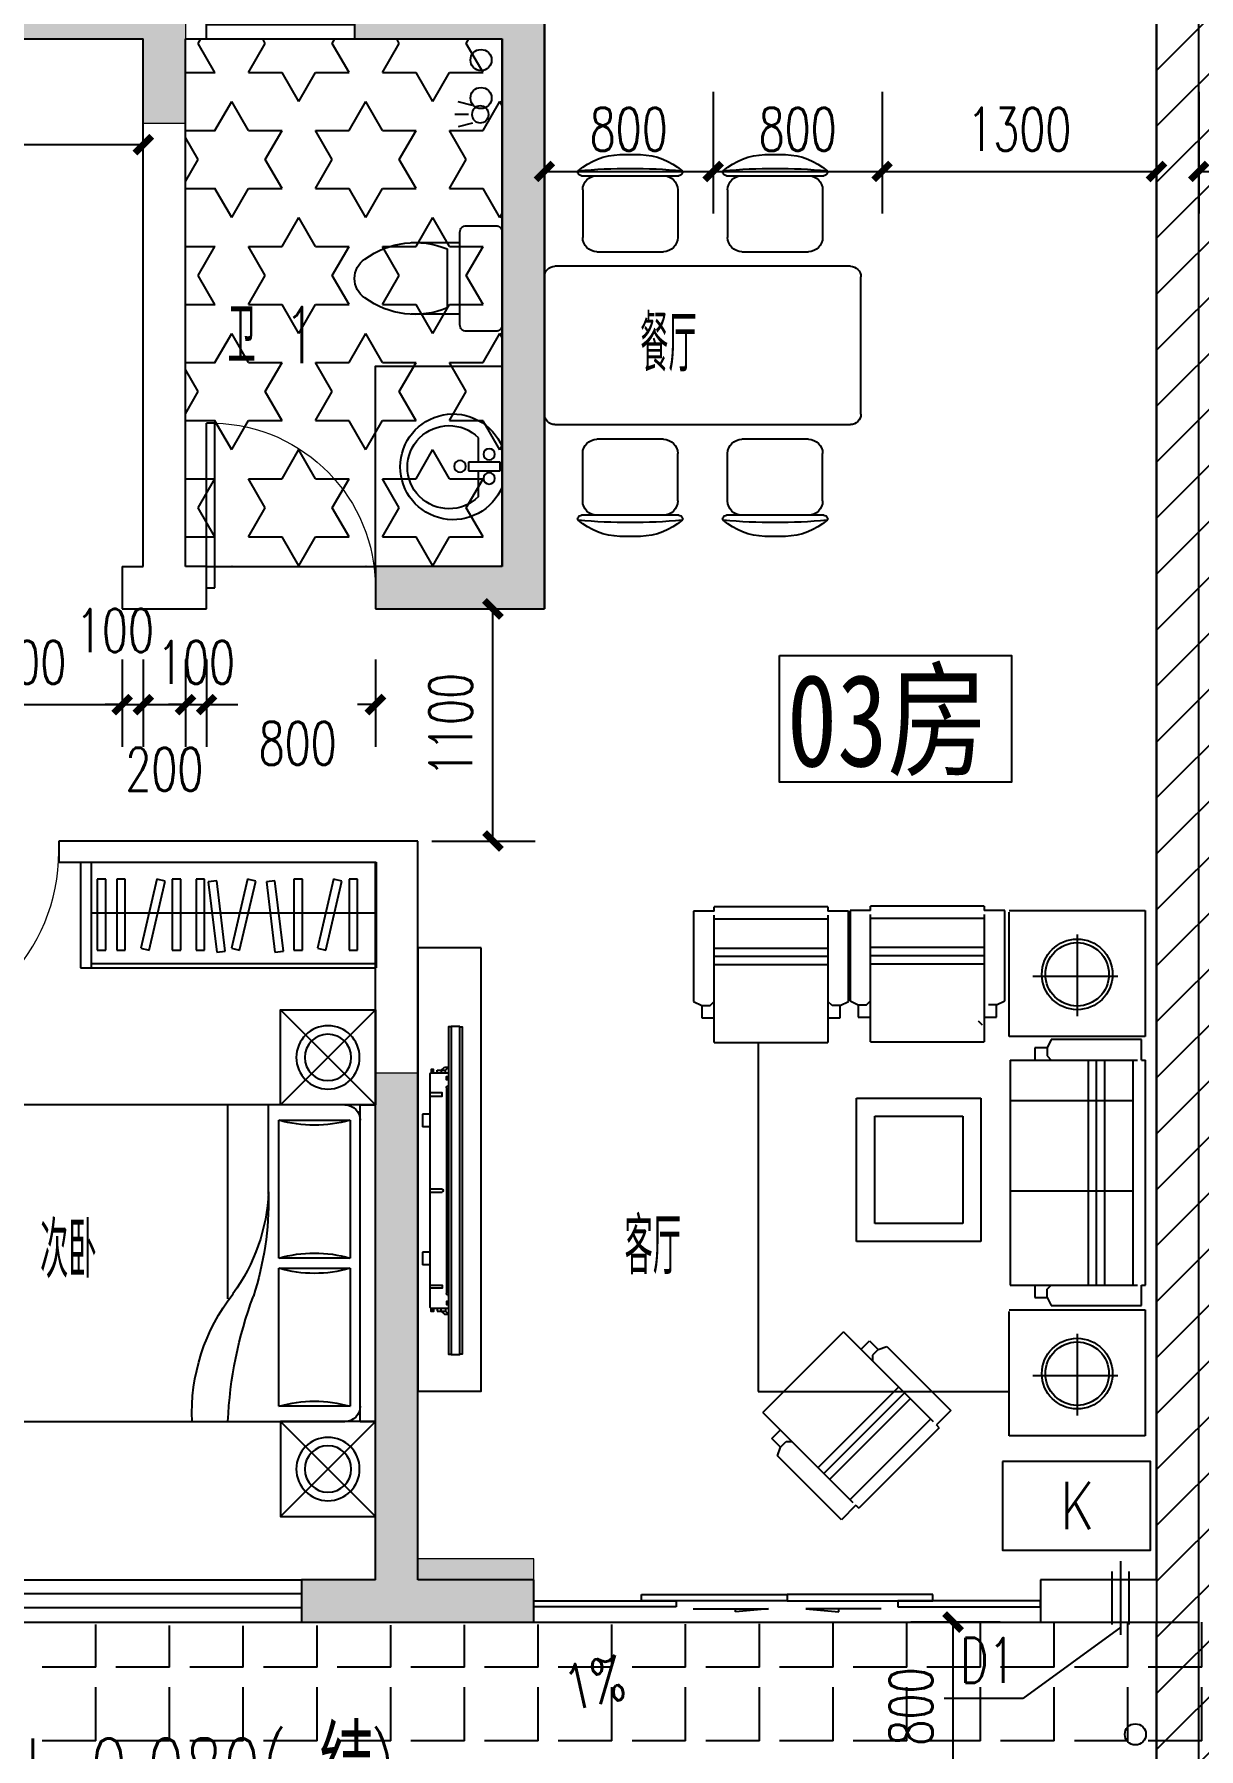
# Model space of a CAD drawing. Extents: x 184967 to 628822, y -100826 to 121332.
# Drawn here: x 270509 to 276025, y 323 to 8445 of the extents above; entities that cross this region are included whole.
import ezdxf

# ---------------------------------------------------------------- set-up
doc = ezdxf.new("R2010")
doc.units = 0
doc.header["$MEASUREMENT"] = 0
doc.linetypes.add('DASH', pattern=[0.35, 0.25, -0.1])
for name, color, linetype in [('1-涂料1', 251, 'Continuous'), ('DIM_LEAD', 3, 'Continuous'), ('fur', 252, 'Continuous'), ('KT', 8, 'DASH'), ('lvtry', 9, 'Continuous'), ('PS', 60, 'Continuous'), ('pub_dim1', 190, 'Continuous'), ('PUB_TEXT', 7, 'Continuous'), ('TEXT', 7, 'Continuous'), ('VPIPE-凝结', 150, 'TG_N'), ('VPIPE-污水', 2, 'DASH'), ('VPIPE-通气', 7, 'TG_T'), ('WALL', 145, 'Continuous'), ('WINDOW', 141, 'Continuous'), ('厨洁具', 8, 'Continuous'), ('栏杆', 4, 'Continuous'), ('降板填充', 251, 'Continuous'), ('面积匡算', 1, 'Continuous')]:
    doc.layers.add(name, color=color, linetype=linetype)
doc.layers.add('4#6#-col-2F~31F$0$COLU', color=7, linetype='Continuous', lineweight=0)
doc.layers.add('4#6#-col-2F~31F$0$COLU_HATCH', color=251, linetype='Continuous', lineweight=0)
doc.styles.add('-宋体', font='', dxfattribs={"width": 0.7})
doc.styles.add('_TCH_DIM', font='SIMPLEX', dxfattribs={"bigfont": 'GBCBIG'})
doc.styles.add('_TCH_DIM_T3', font='SIMPLEX', dxfattribs={"width": 0.705882, "bigfont": 'GBCBIG'})
doc.styles.add('ROMANS', font='romans.shx', dxfattribs={"width": 0.8, "bigfont": 'hztxt.shx'})
doc.styles.get("Standard").update_dxf_attribs({"font": 'gbenor.shx', "bigfont": 'gbcbig.shx'})
doc.styles.add('TG_LINETYPE', font='GBXWXT', dxfattribs={"width": 0.7, "height": 3, "bigfont": 'GBCBIG'})
doc.styles.add('宋体', font='romans.shx', dxfattribs={"height": 2, "bigfont": 'gbcbig.shx'})
doc.styles.get('-宋体').set_extended_font_data('SimSun')
doc.linetypes.add('TG_N', pattern='A,3,-0.34,["N",TG_LINETYPE,S=0.1,R=0,X=-0.23,Y=-0.08],0', length=3.34)
doc.linetypes.add('TG_T', pattern='A,2,-0.3,["T",TG_LINETYPE,S=0.1,R=0,X=-0.23,Y=-0.1],0', length=2.3)
doc.dimstyles.new('_TCH_ARCH&&80', dxfattribs={"dimtxt": 204, "dimasz": 80, "dimexe": 200, "dimexo": 240, "dimgap": 98, "dimtad": 1, "dimdec": 0, "dimzin": 0, "dimdsep": 46, "dimtxsty": '_TCH_DIM_T3', "dimblk": 'ARCHTICK', "dimcen": 0.09, "dimclrt": 7, "dimazin": 2, "dimtfac": 1, "dimtdec": 0, "dimtix": 1, "dimtmove": 2, "dimatfit": 3, "dimfxl": 0, "dimtolj": 1, "dimtzin": 0, "dimarcsym": 0})
pattern_1 = [(180, (885131.04, 53445.53), (0, 349.25), [254, -95.25]), (90, (885131.04, 53445.53), (349.25, 2e-14), [254, -95.25])]

# ---------------------------------------------------------------- blocks, each defined once
blk = doc.blocks.new('DSED')
at = {"layer": 'fur'}
for p, q in [((152987.7, 44286.9), (153637.7, 44286.9)), ((152937.7, 42836.9), (152937.7, 44236.9)), ((153687.7, 44236.9), (153687.7, 42836.9)), ((152508.4, 44110.3), (152508.4, 43650.3)), ((152575.9, 44105.3), (152800.9, 44105.3)), ((154049.4, 44105.3), (153824.4, 44105.3)), ((154116.9, 43650.3), (154116.9, 44110.3)), ((152868.4, 44037.8), (152868.4, 43722.8)), ((153756.9, 43722.8), (153756.9, 44037.8)), ((152408.4, 43929.9), (152408.4, 43830.8)), ((154216.9, 43830.8), (154216.9, 43929.9)), ((152575.9, 43655.3), (152800.9, 43655.3)), ((154049.4, 43655.3), (153824.4, 43655.3)), ((152508.4, 43423.5), (152508.4, 42963.5)), ((152575.9, 43418.5), (152800.9, 43418.5)), ((154049.4, 43418.5), (153824.4, 43418.5)), ((154116.9, 42963.5), (154116.9, 43423.5)), ((152868.4, 43351), (152868.4, 43036)), ((153756.9, 43036), (153756.9, 43351)), ((152408.4, 43243.1), (152408.4, 43143.9)), ((154216.9, 43143.9), (154216.9, 43243.1)), ((152575.9, 42968.5), (152800.9, 42968.5)), ((154049.4, 42968.5), (153824.4, 42968.5)), ((153637.7, 42786.9), (152987.7, 42786.9))]:
    blk.add_line(p, q, dxfattribs=at)
for centre, radius, start, end in [((152987.7, 44236.9), 50, 90, 180), ((153637.7, 44236.9), 50, 0, 90), ((152723.9, 43920.2), 315.6, 139.27346, 178.23486), ((155186.3, 43880.3), 2712.7, 174.8023, 185.1977), ((152492.3, 44119.6), 10, 67.33001, 139.27346), ((152488.4, 44110.3), 20, 0, 67.33001), ((152575.9, 44037.8), 67.5, 90, 180), ((152800.9, 44037.8), 67.5, 0, 90), ((153824.4, 44037.8), 67.5, 90, 180), ((154049.4, 44037.8), 67.5, 0, 90), ((154136.9, 44110.3), 20, 112.66999, 180), ((154133.1, 44119.6), 10, 40.72654, 112.66999), ((153901.5, 43920.2), 315.6, 1.76514, 40.72654), ((151439.1, 43880.3), 2712.7, 354.8023, 5.1977), ((152723.9, 43840.5), 315.6, 181.76514, 220.72654), ((153901.5, 43840.5), 315.6, 319.27346, 358.23486), ((152575.9, 43722.8), 67.5, 180, 270), ((152800.9, 43722.8), 67.5, 270, 0), ((153824.4, 43722.8), 67.5, 180, 270), ((154049.4, 43722.8), 67.5, 270, 0), ((152492.3, 43641.1), 10, 220.72654, 292.66999), ((152488.4, 43650.3), 20, 292.66999, 0), ((154136.9, 43650.3), 20, 180, 247.33001), ((154133.1, 43641.1), 10, 247.33001, 319.27346), ((152723.9, 43233.3), 315.6, 139.27346, 178.23486), ((155186.3, 43193.5), 2712.7, 174.8023, 185.1977), ((152492.3, 43432.7), 10, 67.33001, 139.27346), ((152488.4, 43423.5), 20, 0, 67.33001), ((152575.9, 43351), 67.5, 90, 180), ((152800.9, 43351), 67.5, 0, 90), ((153824.4, 43351), 67.5, 90, 180), ((154049.4, 43351), 67.5, 0, 90), ((154136.9, 43423.5), 20, 112.66999, 180), ((154133.1, 43432.7), 10, 40.72654, 112.66999), ((153901.5, 43233.3), 315.6, 1.76514, 40.72654), ((151439.1, 43193.5), 2712.7, 354.8023, 5.1977), ((152723.9, 43153.7), 315.6, 181.76514, 220.72654), ((153901.5, 43153.7), 315.6, 319.27346, 358.23486), ((152575.9, 43036), 67.5, 180, 270), ((152800.9, 43036), 67.5, 270, 0), ((153824.4, 43036), 67.5, 180, 270), ((154049.4, 43036), 67.5, 270, 0), ((152492.3, 42954.3), 10, 220.72654, 292.66999), ((152488.4, 42963.5), 20, 292.66999, 0), ((154136.9, 42963.5), 20, 180, 247.33001), ((154133.1, 42954.3), 10, 247.33001, 319.27346), ((152987.7, 42836.9), 50, 180, 270), ((153637.7, 42836.9), 50, 270, 0)]:
    blk.add_arc(centre, radius, start, end, dxfattribs=at)
blk = doc.blocks.new('YJ02')
at = {"layer": 'fur'}
h = blk.add_hatch(dxfattribs=at)
h.set_pattern_fill('ANSI31,_O', color=256, scale=25, angle=270)
h.set_pattern_definition([(315, (4797.172, 52439.616), (2.2097087, 2.2097087), [])])
h.paths.add_polyline_path([(-350, -65), (-350, -75), (-360, -75), (-360, -65)])
h = blk.add_hatch(dxfattribs=at)
h.set_pattern_fill('ANSI31,_O', color=256, scale=25, angle=270)
h.set_pattern_definition([(315, (5257.172, 52439.616), (2.2097087, 2.2097087), [])])
h.paths.add_polyline_path([(350, -65), (350, -75), (360, -75), (360, -65)])
h = blk.add_hatch(dxfattribs=at)
h.set_pattern_fill('ANSI31,_O', color=256, scale=25, angle=270)
h.set_pattern_definition([(315, (4827.172, 52439.616), (2.2097087, 2.2097087), [])])
h.paths.add_polyline_path([(-372, -147), (-372, -136), (-382, -136), (-382, -147)])
h = blk.add_hatch(dxfattribs=at)
h.set_pattern_fill('ANSI31,_O', color=256, scale=25, angle=270)
h.set_pattern_definition([(315, (5227.172, 52439.616), (2.2097087, 2.2097087), [])])
h.paths.add_polyline_path([(372, -147), (372, -136), (382, -136), (382, -147)])
for p, q in [((-390, -84.9), (-390, -65)), ((-380.6, -79.4), (-390, -65)), ((-380.6, -99.3), (-390, -84.9)), ((-380.6, -119.3), (-380.6, -79.4)), ((-372, -79.4), (-380.6, -79.4)), ((-380.6, -99.3), (-372, -99.3)), ((372, -79.4), (380.6, -79.4)), ((380.6, -99.3), (372, -99.3)), ((380.6, -79.4), (390, -65)), ((380.6, -119.3), (380.6, -79.4)), ((380.6, -99.3), (390, -84.9)), ((390, -84.9), (390, -65)), ((-372, -119.3), (-380.6, -119.3)), ((-234.3, -152), (-234.3, -189)), ((-194.3, -152), (-194.3, -189)), ((201.4, -152), (201.4, -189)), ((241.4, -152), (241.4, -189)), ((372, -119.3), (380.6, -119.3)), ((-194.3, -189), (-234.3, -189)), ((241.4, -189), (201.4, -189))]:
    blk.add_line(p, q, dxfattribs=at)
for points in [[(517, -12), (517, 0), (-517, 0), (-517, -12)], [(517, -53), (517, -65), (-517, -65), (-517, -53)], [(-298.4, -152), (-298.4, -94.7), (-308.4, -94.7), (-308.4, -152)], [(298.4, -152), (298.4, -94.7), (308.4, -94.7), (308.4, -152)]]:
    blk.add_lwpolyline(points, dxfattribs=at)
for points in [[(518, -12), (518, -53), (-518, -53), (-518, -12)], [(-350, -65), (-350, -75), (-360, -75), (-360, -65)], [(350, -65), (350, -75), (360, -75), (360, -65)], [(-372, -147), (-372, -136), (-382, -136), (-382, -147)], [(372, -147), (372, -136), (382, -136), (382, -147)]]:
    blk.add_lwpolyline(points, close=True, dxfattribs=at)
for points in [[(-372, -65), (-372, -147, 0.414214), (-367, -152), (367, -152, 0.414214), (372, -147), (372, -65)], [(330, -65), (330, -70, -0.414214), (325, -75), (-325, -75, -0.414214), (-330, -70), (-330, -65)], [(-5, -152), (-5, -94.7, -0.8844), (5, -94.7), (5, -152)]]:
    blk.add_lwpolyline(points, format="xyb", dxfattribs=at)
blk = doc.blocks.new('GYJ6J65')
at = {"layer": 'fur'}
for p, q in [((2212080.2, 376076.5), (2213480.2, 376076.5)), ((2212080.2, 376076.5), (2212080.2, 375576.5)), ((2212130.2, 376076.5), (2212130.2, 375576.5)), ((2213480.2, 376076.5), (2213480.2, 375576.5)), ((2212159.1, 375995.8), (2212159.1, 375659.8)), ((2212199.4, 375995.8), (2212159.1, 375995.8)), ((2212199.4, 375659.8), (2212199.4, 375995.8)), ((2212251.6, 375995.8), (2212251.6, 375659.8)), ((2212291.9, 375995.8), (2212251.6, 375995.8)), ((2212291.9, 375659.8), (2212291.9, 375995.8)), ((2212441, 375995.7), (2212365.1, 375668.3)), ((2212404.4, 375659.2), (2212480.3, 375986.6)), ((2212480.3, 375986.6), (2212441, 375995.7)), ((2212513.8, 375995.8), (2212513.8, 375659.8)), ((2212554.2, 375995.8), (2212513.8, 375995.8)), ((2212554.2, 375659.8), (2212554.2, 375995.8)), ((2212627.1, 375995.8), (2212627.1, 375659.8)), ((2212667.4, 375995.8), (2212627.1, 375995.8)), ((2212667.4, 375659.8), (2212667.4, 375995.8)), ((2212725.2, 375988.4), (2212685.2, 375983.6)), ((2212685.2, 375983.6), (2212725.1, 375649.8)), ((2212765.2, 375654.6), (2212725.2, 375988.4)), ((2212870.4, 375995.7), (2212794.4, 375668.3)), ((2212833.7, 375659.2), (2212909.7, 375986.6)), ((2212909.7, 375986.6), (2212870.4, 375995.7)), ((2213000.9, 375988.4), (2212960.9, 375983.6)), ((2212960.9, 375983.6), (2213000.8, 375649.8)), ((2213040.9, 375654.6), (2213000.9, 375988.4)), ((2213091.1, 375995.8), (2213091.1, 375659.8)), ((2213131.4, 375995.8), (2213091.1, 375995.8)), ((2213131.4, 375659.8), (2213131.4, 375995.8)), ((2213279, 375995.7), (2213203, 375668.3)), ((2213242.4, 375659.2), (2213318.3, 375986.6)), ((2213318.3, 375986.6), (2213279, 375995.7)), ((2213351.8, 375995.8), (2213351.8, 375659.8)), ((2213392.1, 375995.8), (2213351.8, 375995.8)), ((2213392.1, 375659.8), (2213392.1, 375995.8)), ((2212130.2, 375836.5), (2213480.2, 375836.5)), ((2212159.1, 375659.8), (2212199.4, 375659.8)), ((2212251.6, 375659.8), (2212291.9, 375659.8)), ((2212365.1, 375668.3), (2212404.4, 375659.2)), ((2212513.8, 375659.8), (2212554.2, 375659.8)), ((2212627.1, 375659.8), (2212667.4, 375659.8)), ((2212725.1, 375649.8), (2212765.2, 375654.6)), ((2212794.4, 375668.3), (2212833.7, 375659.2)), ((2213000.8, 375649.8), (2213040.9, 375654.6)), ((2213091.1, 375659.8), (2213131.4, 375659.8)), ((2213203, 375668.3), (2213242.4, 375659.2)), ((2213351.8, 375659.8), (2213392.1, 375659.8)), ((2212080.2, 375576.5), (2213480.2, 375576.5)), ((2212130.2, 375596.5), (2213480.2, 375596.5))]:
    blk.add_line(p, q, dxfattribs=at)
blk = doc.blocks.new('_C1IBA')
at = {"layer": 'fur'}
for p, q in [((450, 750), (0, 1200)), ((0, 750), (450, 1200)), ((0, -750), (450, -1200)), ((450, -750), (0, -1200))]:
    blk.add_line(p, q, dxfattribs=at)
at = {"layer": 'fur', "linetype": 'ByBlock'}
for p, q in [((0, -750), (0, 750)), ((72.3, 750), (0, 750)), ((72.3, -750), (72.3, 750)), ((144.6, 750), (1927.7, 750)), ((506.2, 325.4), (506.2, 750)), ((699, -168.7), (699, 750)), ((458, 677.7), (120.5, 677.7)), ((120.5, 677.7), (120.5, 24.1)), ((458, 24.1), (458, 677.7)), ((2000, 677.7), (2000, -677.7)), ((120.5, 24.1), (458, 24.1)), ((458, -24.1), (120.5, -24.1)), ((120.5, -24.1), (120.5, -677.7)), ((458, -677.7), (458, -24.1)), ((120.5, -677.7), (458, -677.7)), ((72.3, -750), (0, -750)), ((1927.7, -750), (144.6, -750))]:
    blk.add_line(p, q, dxfattribs=at)
at = {"layer": 'fur'}
for points in [[(0, 750), (450, 750), (450, 1200), (0, 1200)], [(0, -750), (450, -750), (450, -1200), (0, -1200)]]:
    blk.add_lwpolyline(points, close=True, dxfattribs=at)
for centre, radius in [((225, 975), 150), ((225, 975), 110), ((225, -975), 150), ((225, -975), 110)]:
    blk.add_circle(centre, radius, dxfattribs=at)
at = {"layer": 'fur', "linetype": 'ByBlock'}
for centre, radius, start, end in [((144.6, 677.7), 72.3, 90, 180), ((1927.7, 677.7), 72.3, 0, 90), ((289.3, 1256.2), 602.6, 253.7398, 286.26021), ((2018.8, 305.8), 1512.7, 179.25816, 197.80337), ((1391.5, 376.7), 886.1, 182.53978, 216.04031), ((289.3, -554.4), 602.6, 73.7398, 106.26021), ((289.3, 554.4), 602.6, 253.7398, 286.26021), ((-1236.6, -834.3), 1937.4, 2.49342, 20.4717), ((-52.2, -711.7), 922.1, 357.6218, 37.95101), ((144.6, -677.7), 72.3, 180, 270), ((289.3, -1256.2), 602.6, 73.7398, 106.26021), ((1927.7, -677.7), 72.3, 270, 0)]:
    blk.add_arc(centre, radius, start, end, dxfattribs=at)
at = {"layer": 'fur', "flags": 9}
for tag in ['XSIZE', 'YSIZE']:
    blk.add_attdef(tag, (0, 0), '', height=0.5, dxfattribs=at)
blk = doc.blocks.new('$plan$00001628')
for p, q in [((-20.3, 0), (20.3, 0)), ((20.3, 0), (20.3, -150)), ((-20.3, -150), (-20.3, 0)), ((-23.4, -103.9), (-143.6, -103.9)), ((20.3, -150), (-20.3, -150)), ((136, -103.9), (23.5, -103.9))]:
    blk.add_line(p, q)
blk.add_lwpolyline([(-96.6, 9.3, 5.110404), (92.2, 9.3)], format="xyb", close=True)
for centre, radius in [((-57.2, -52), 26.7), ((57.2, -52), 26.7), ((0, -190.1), 27.8)]:
    blk.add_circle(centre, radius)
blk.add_arc((-3.8, -242.5), 196.9, 135.25267, 44.74733)
blk = doc.blocks.new('$plan$00001613')
at = {"layer": 'lvtry'}
for p, q in [((-200, 169.7), (-200, -169.7)), ((-260.4, -139.7), (-260.4, 139.7))]:
    blk.add_line(p, q, dxfattribs=at)
blk.add_lwpolyline([(-430.4, -169.7), (-200, -169.7), (-200, -220, 0.414214), (-170, -250), (-30, -250, 0.414214), (0, -220), (0, 220, 0.414214), (-30, 250), (-170, 250, 0.414214), (-200, 220), (-200, 169.7), (-430.4, 169.7)], format="xyb", dxfattribs=at)
for centre, radius, start, end in [((-412.8, -227.4), 397.5, 67.45048, 126.63814), ((-589.6, 0), 109.8, 123.45086, 236.54914), ((-412.8, 227.4), 397.5, 233.36186, 292.54952)]:
    blk.add_arc(centre, radius, start, end, dxfattribs=at)
blk = doc.blocks.new('A$C0AC6221F')
at = {"layer": 'lvtry'}
for p, q in [((101, 176), (145, 251)), ((156, 156), (212, 212)), ((176, 101), (251, 145))]:
    blk.add_line(p, q, dxfattribs=at)
blk.add_circle((106, 106), 50, dxfattribs=at)
blk = doc.blocks.new('FGGBB')
at = {"layer": 'fur'}
for p, q in [((454097, 247564.6), (453466.7, 247564.6)), ((453466.7, 247541.8), (453466.7, 247564.6)), ((454097, 247564.6), (454097, 247541.8)), ((454963.5, 247568.6), (454333.2, 247568.6)), ((454333.2, 247545.9), (454333.2, 247568.6)), ((454963.5, 247568.6), (454963.5, 247545.9)), ((453352.9, 247541.8), (453352.9, 247041.3)), ((453466.7, 247541.8), (453352.9, 247541.8)), ((453466.7, 246813.8), (453466.7, 247519.1)), ((454097, 247496.3), (453466.7, 247496.3)), ((454210.8, 247541.8), (454097, 247541.8)), ((454097, 247519.1), (454097, 246813.8)), ((454210.8, 247041.3), (454210.8, 247541.8)), ((454219.4, 247545.9), (454219.4, 247045.4)), ((454333.2, 247545.9), (454219.4, 247545.9)), ((454333.2, 246817.9), (454333.2, 247523.1)), ((454963.5, 247500.4), (454333.2, 247500.4)), ((455077.3, 247545.9), (454963.5, 247545.9)), ((454963.5, 247523.1), (454963.5, 246817.9)), ((455077.3, 247045.4), (455077.3, 247545.9)), ((455101.4, 247545.5), (455855.1, 247545.5)), ((455101.4, 246847.2), (455101.4, 247535.3)), ((455855.1, 247545.5), (455855.1, 246847.2)), ((455478.2, 247412), (455478.2, 246960.1)), ((453466.7, 247337.1), (454097, 247337.1)), ((453466.7, 247291.6), (454097, 247291.6)), ((454333.2, 247341.1), (454963.5, 247341.1)), ((454333.2, 247295.6), (454963.5, 247295.6)), ((453466.7, 247246.1), (454097, 247246.1)), ((454333.2, 247250.1), (454963.5, 247250.1)), ((455231.8, 247180.9), (455702.9, 247180.9)), ((453352.9, 247041.3), (453398.4, 247018.6)), ((453398.4, 247018.6), (453443.9, 247018.6)), ((453398.4, 247018.6), (453398.4, 246950.3)), ((453443.9, 247018.6), (453466.7, 247041.3)), ((454119.8, 247018.6), (454097, 247041.3)), ((454165.3, 247018.6), (454119.8, 247018.6)), ((454165.3, 247018.6), (454210.8, 247041.3)), ((454165.3, 246950.3), (454165.3, 247018.6)), ((454219.4, 247045.4), (454264.9, 247022.6)), ((454264.9, 247022.6), (454310.4, 247022.6)), ((454264.9, 247022.6), (454264.9, 246954.4)), ((454310.4, 247022.6), (454333.2, 247045.4)), ((455031.8, 247022.6), (454986.3, 247022.6)), ((455031.8, 247022.6), (455077.3, 247045.4)), ((455031.8, 246954.4), (455031.8, 247022.6)), ((453398.4, 246950.3), (453466.7, 246950.3)), ((454097, 246950.3), (454165.3, 246950.3)), ((454264.9, 246954.4), (454333.2, 246954.4)), ((454953.2, 246908.9), (454930.5, 246931.6)), ((454963.5, 246954.4), (455031.8, 246954.4)), ((453466.7, 246813.8), (454097, 246813.8)), ((453710.7, 246813.8), (453710.7, 244880.2)), ((454333.2, 246817.9), (454963.5, 246817.9)), ((455855.1, 246847.2), (455101.4, 246847.2)), ((455333.7, 246830), (455310.9, 246784.5)), ((455834.2, 246830), (455333.7, 246830)), ((455834.2, 246716.3), (455834.2, 246830)), ((455106.2, 246716.3), (455106.2, 245469.3)), ((455106.2, 246716.3), (455811.4, 246716.3)), ((455310.9, 246784.5), (455242.7, 246784.5)), ((455242.7, 246784.5), (455242.7, 246716.3)), ((455310.9, 246784.5), (455310.9, 246739)), ((455310.9, 246739), (455333.7, 246716.3)), ((455538.4, 246716.3), (455538.4, 245469.3)), ((455583.9, 246716.3), (455583.9, 245469.3)), ((455629.4, 246716.3), (455629.4, 245469.3)), ((455788.7, 245469.3), (455788.7, 246716.3)), ((455834.2, 246716.3), (455856.9, 246716.3)), ((455856.9, 245469.3), (455856.9, 246716.3)), ((454256, 245711.4), (454256, 246505)), ((454256, 246505), (454944, 246505)), ((454944, 246505), (454944, 245711.4)), ((455106.2, 246493), (455788.7, 246493)), ((454356, 245811.4), (454356, 246405)), ((454356, 246405), (454844, 246405)), ((454844, 246405), (454844, 245811.4)), ((455106.2, 245992.5), (455788.7, 245992.5)), ((454844, 245811.4), (454356, 245811.4)), ((454944, 245711.4), (454256, 245711.4)), ((455106.2, 245469.3), (455811.4, 245469.3)), ((455242.7, 245469.3), (455242.7, 245401)), ((455310.9, 245446.5), (455333.7, 245469.3)), ((455834.2, 245355.5), (455834.2, 245469.3)), ((455834.2, 245469.3), (455856.9, 245469.3)), ((455242.7, 245401), (455310.9, 245401)), ((455310.9, 245401), (455310.9, 245446.5)), ((455310.9, 245401), (455333.7, 245355.5)), ((455101.4, 245333.1), (455855.1, 245333.1)), ((455101.4, 244634.7), (455101.4, 245322.8)), ((455333.7, 245355.5), (455834.2, 245355.5)), ((455855.1, 245333.1), (455855.1, 244634.7)), ((453737.2, 244764.1), (454182.9, 245209.8)), ((454681.6, 244711.1), (454182.9, 245209.8)), ((455478.2, 245199.6), (455478.2, 244747.7)), ((454279.4, 245113.3), (454327.7, 245161.5)), ((454327.7, 245161.5), (454376, 245113.3)), ((454376, 245113.3), (454343.8, 245081.1)), ((454376, 245113.3), (454424.2, 245129.3)), ((454424.2, 245129.3), (454778.1, 244775.4)), ((454343.8, 245081.1), (454343.8, 245048.9)), ((454042.8, 244458.4), (454488.6, 244904.1)), ((455231.8, 244968.5), (455702.9, 244968.5)), ((453710.7, 244880.2), (455101.4, 244880.2)), ((454075, 244426.2), (454520.7, 244872)), ((454107.2, 244394.1), (454552.9, 244839.8)), ((453737.2, 244764.1), (454235.9, 244265.4)), ((454665.5, 244727.2), (454219.8, 244281.5)), ((454778.1, 244775.4), (454697.7, 244695)), ((453785.5, 244619.3), (453833.7, 244667.5)), ((453833.7, 244571), (453785.5, 244619.3)), ((454713.8, 244678.9), (454268.1, 244233.2)), ((454713.8, 244678.9), (454697.7, 244695)), ((455855.1, 244634.7), (455101.4, 244634.7)), ((453817.6, 244522.8), (453833.7, 244571)), ((454171.5, 244168.8), (453817.6, 244522.8)), ((453833.7, 244571), (453865.9, 244603.2)), ((453865.9, 244603.2), (453898.1, 244603.2)), ((454252, 244249.3), (454171.5, 244168.8)), ((454252, 244249.3), (454268.1, 244233.2))]:
    blk.add_line(p, q, dxfattribs=at)
for centre, radius in [((455478.2, 247191.2), 195.7), ((455478.2, 247191.2), 175.7), ((455478.2, 244978.8), 195.7), ((455478.2, 244978.8), 175.7)]:
    blk.add_circle(centre, radius, dxfattribs=at)
blk = doc.blocks.new('GSKT')
at = {"layer": 'KT', "linetype": 'ByBlock'}
blk.add_lwpolyline([(296933, 262687), (296933, 263287), (297933, 263287), (297933, 262687), (296933, 262687)], dxfattribs=at)
at = {"layer": 'KT', "style": 'ROMANS', "text_generation_flag": 2, "width": 0.8}
blk.add_text('K', height=320, rotation=180, dxfattribs=at).set_placement((297323, 263145))
blk = doc.blocks.new('A$C66E365A4')
at = {"layer": '栏杆'}
for p, q in [((0, 0), (0, -350)), ((-40, -50), (-40, -300)), ((40, -50), (40, -300))]:
    blk.add_line(p, q, dxfattribs=at)
blk = doc.blocks.new('$DorLib2D$00000001')
for p, q in [((0.45, 0.975), (0.5, 0.975)), ((0.45, 0), (0.45, 0.975)), ((0.5, 0), (0.5, 0.975)), ((0.5, 0), (0.45, 0))]:
    blk.add_line(p, q)
at = {"lineweight": 13}
blk.add_arc((0.475, 0), 0.975, 91.46928, 180, dxfattribs=at)
blk = doc.blocks.new('$WINLIB2D$00000001')
at = {"color": 0}
for points in [[(-0.5, 0.5), (-0.5, -0.5)], [(-0.5, 0.5), (0.5, 0.5)], [(0.5, -0.5), (0.5, 0.5)], [(0.5, 0.1667), (-0.5, 0.1667)], [(0.5, -0.1667), (-0.5, -0.1667)], [(-0.5, -0.5), (0.5, -0.5)]]:
    blk.add_lwpolyline(points, dxfattribs=at)
blk = doc.blocks.new('$DorLib2D$00000138')
at = {"color": 0, "linetype": 'Continuous'}
for p, q in [((-0.2875, 0), (-0.2875, 0.1538)), ((-0.2875, 0.1538), (0, 0.1538)), ((0, 0.1538), (0, 0)), ((0.2875, 0.1538), (0, 0.1538)), ((0.2875, 0), (0.2875, 0.1538)), ((-0.5, -0.1399), (-0.5, 0)), ((-0.5, 0), (-0.2187, 0)), ((0, 0), (-0.2875, 0)), ((-0.2187, 0), (-0.2187, -0.1399)), ((0, 0), (0.2875, 0)), ((0.2187, 0), (0.2187, -0.1399)), ((0.5, 0), (0.2187, 0)), ((0.5, 0), (0.5, -0.1946)), ((0.5, -0.1399), (0.5, 0)), ((-0.2187, -0.1399), (-0.5, -0.1399)), ((0.2187, -0.1399), (0.5, -0.1399)), ((-0.1857, -0.186), (-0.037, -0.186)), ((-0.037, -0.186), (-0.1019, -0.2583)), ((-0.1019, -0.2583), (-0.1019, -0.186)), ((0.1857, -0.186), (0.037, -0.186)), ((0.037, -0.186), (0.1019, -0.2583)), ((0.1019, -0.2583), (0.1019, -0.186))]:
    blk.add_line(p, q, dxfattribs=at)
blk = doc.blocks.new('_ArchTick')
at = {"color": 0, "linetype": 'ByBlock', "const_width": 0.4}
blk.add_lwpolyline([(-0.5, -0.5), (0.5, 0.5)], dxfattribs=at)
blk = doc.blocks.new('*D487')
at = {"layer": 'Defpoints', "color": 0, "transparency": 16777216}
for p in [(3100, -700.8), (1400, -1244.4), (3100, -1244.4)]:
    blk.add_point(p, dxfattribs=at)
at = {"layer": 'pub_dim1', "color": 0, "lineweight": -2, "transparency": 16777216}
for p, q in [((1400, -1004.4), (1400, -500.8)), ((3100, -1004.4), (3100, -500.8)), ((1400, -700.8), (3100, -700.8))]:
    blk.add_line(p, q, dxfattribs=at)
at = {"layer": 'pub_dim1', "color": 0, "lineweight": -2, "transparency": 16777216, "xscale": 80, "yscale": 80, "zscale": 80, "rotation": 180}
blk.add_blockref('_ArchTick', (1400, -700.8), dxfattribs=at)
at = {"layer": 'pub_dim1', "color": 0, "lineweight": -2, "transparency": 16777216, "xscale": 80, "yscale": 80, "zscale": 80}
blk.add_blockref('_ArchTick', (3100, -700.8), dxfattribs=at)
at = {"layer": 'pub_dim1', "color": 7, "transparency": 16777216, "insert": (2250, -500.8), "char_height": 204, "attachment_point": 5, "style": '_TCH_DIM_T3'}
blk.add_mtext('\\A1;1700', dxfattribs=at)
blk = doc.blocks.new('*D491')
at = {"layer": 'Defpoints', "color": 0, "transparency": 16777216}
for p in [(5000, -210.3), (5800, -210.3), (5800, -827.7)]:
    blk.add_point(p, dxfattribs=at)
at = {"layer": 'pub_dim1', "color": 0, "lineweight": -2, "transparency": 16777216}
for p, q in [((5000, -450.3), (5000, -1027.7)), ((5800, -450.3), (5800, -1027.7)), ((5000, -827.7), (5800, -827.7))]:
    blk.add_line(p, q, dxfattribs=at)
at = {"layer": 'pub_dim1', "color": 0, "lineweight": -2, "transparency": 16777216, "xscale": 80, "yscale": 80, "zscale": 80, "rotation": 180}
blk.add_blockref('_ArchTick', (5000, -827.7), dxfattribs=at)
at = {"layer": 'pub_dim1', "color": 0, "lineweight": -2, "transparency": 16777216, "xscale": 80, "yscale": 80, "zscale": 80}
blk.add_blockref('_ArchTick', (5800, -827.7), dxfattribs=at)
at = {"layer": 'pub_dim1', "color": 7, "transparency": 16777216, "insert": (5400, -627.7), "char_height": 204, "attachment_point": 5, "style": '_TCH_DIM_T3'}
blk.add_mtext('\\A1;800', dxfattribs=at)
blk = doc.blocks.new('*D492')
at = {"layer": 'Defpoints', "color": 0, "transparency": 16777216}
for p in [(5800, -210.3), (6600, -210.3), (6600, -827.7)]:
    blk.add_point(p, dxfattribs=at)
at = {"layer": 'pub_dim1', "color": 0, "lineweight": -2, "transparency": 16777216}
for p, q in [((5800, -450.3), (5800, -1027.7)), ((6600, -450.3), (6600, -1027.7)), ((5800, -827.7), (6600, -827.7))]:
    blk.add_line(p, q, dxfattribs=at)
at = {"layer": 'pub_dim1', "color": 0, "lineweight": -2, "transparency": 16777216, "xscale": 80, "yscale": 80, "zscale": 80, "rotation": 180}
blk.add_blockref('_ArchTick', (5800, -827.7), dxfattribs=at)
at = {"layer": 'pub_dim1', "color": 0, "lineweight": -2, "transparency": 16777216, "xscale": 80, "yscale": 80, "zscale": 80}
blk.add_blockref('_ArchTick', (6600, -827.7), dxfattribs=at)
at = {"layer": 'pub_dim1', "color": 7, "transparency": 16777216, "insert": (6200, -627.7), "char_height": 204, "attachment_point": 5, "style": '_TCH_DIM_T3'}
blk.add_mtext('\\A1;800', dxfattribs=at)
blk = doc.blocks.new('*D493')
at = {"layer": 'Defpoints', "color": 0, "transparency": 16777216}
for p in [(6600, -210.3), (7900, -210.3), (7900, -827.7)]:
    blk.add_point(p, dxfattribs=at)
at = {"layer": 'pub_dim1', "color": 0, "lineweight": -2, "transparency": 16777216}
for p, q in [((6600, -450.3), (6600, -1027.7)), ((7900, -450.3), (7900, -1027.7)), ((6600, -827.7), (7900, -827.7))]:
    blk.add_line(p, q, dxfattribs=at)
at = {"layer": 'pub_dim1', "color": 0, "lineweight": -2, "transparency": 16777216, "xscale": 80, "yscale": 80, "zscale": 80, "rotation": 180}
blk.add_blockref('_ArchTick', (6600, -827.7), dxfattribs=at)
at = {"layer": 'pub_dim1', "color": 0, "lineweight": -2, "transparency": 16777216, "xscale": 80, "yscale": 80, "zscale": 80}
blk.add_blockref('_ArchTick', (7900, -827.7), dxfattribs=at)
at = {"layer": 'pub_dim1', "color": 7, "transparency": 16777216, "insert": (7250, -627.7), "char_height": 204, "attachment_point": 5, "style": '_TCH_DIM_T3'}
blk.add_mtext('\\A1;1300', dxfattribs=at)
blk = doc.blocks.new('*D495')
at = {"layer": 'Defpoints', "color": 0, "transparency": 16777216}
for p in [(3399.7, -2900), (4199.7, -2900), (4199.7, -3353.7)]:
    blk.add_point(p, dxfattribs=at)
at = {"layer": 'pub_dim1', "color": 0, "lineweight": -2, "transparency": 16777216}
for p, q in [((3399.7, -3140), (3399.7, -3553.7)), ((4199.7, -3140), (4199.7, -3553.7)), ((3399.7, -3353.7), (3548.1, -3353.7)), ((4199.7, -3353.7), (4114.4, -3353.7))]:
    blk.add_line(p, q, dxfattribs=at)
at = {"layer": 'pub_dim1', "color": 0, "lineweight": -2, "transparency": 16777216, "xscale": 80, "yscale": 80, "zscale": 80, "rotation": 180}
blk.add_blockref('_ArchTick', (3399.7, -3353.7), dxfattribs=at)
at = {"layer": 'pub_dim1', "color": 0, "lineweight": -2, "transparency": 16777216, "xscale": 80, "yscale": 80, "zscale": 80}
blk.add_blockref('_ArchTick', (4199.7, -3353.7), dxfattribs=at)
at = {"layer": 'pub_dim1', "color": 7, "transparency": 16777216, "insert": (3831.3, -3537.1), "char_height": 204, "attachment_point": 5, "style": '_TCH_DIM_T3'}
blk.add_mtext('\\A1;800', dxfattribs=at)
blk = doc.blocks.new('*D496')
at = {"layer": 'Defpoints', "color": 0, "transparency": 16777216}
for p in [(3300, -2900), (3399.7, -2900), (3399.7, -3353.7)]:
    blk.add_point(p, dxfattribs=at)
at = {"layer": 'pub_dim1', "color": 0, "lineweight": -2, "transparency": 16777216}
for p, q in [((3300, -3140), (3300, -3553.7)), ((3399.7, -3140), (3399.7, -3553.7)), ((3300, -3353.7), (3220, -3353.7)), ((3300, -3353.7), (3399.7, -3353.7)), ((3399.7, -3353.7), (3479.7, -3353.7))]:
    blk.add_line(p, q, dxfattribs=at)
at = {"layer": 'pub_dim1', "color": 0, "lineweight": -2, "transparency": 16777216, "xscale": 80, "yscale": 80, "zscale": 80}
blk.add_blockref('_ArchTick', (3300, -3353.7), dxfattribs=at)
at = {"layer": 'pub_dim1', "color": 0, "lineweight": -2, "transparency": 16777216, "xscale": 80, "yscale": 80, "zscale": 80, "rotation": 180}
blk.add_blockref('_ArchTick', (3399.7, -3353.7), dxfattribs=at)
at = {"layer": 'pub_dim1', "color": 7, "transparency": 16777216, "insert": (3349.9, -3153.7), "char_height": 204, "attachment_point": 5, "style": '_TCH_DIM_T3'}
blk.add_mtext('\\A1;100', dxfattribs=at)
blk = doc.blocks.new('*D497')
at = {"layer": 'Defpoints', "color": 0, "transparency": 16777216}
for p in [(3100, -2900), (3300, -2900), (3300, -3353.7)]:
    blk.add_point(p, dxfattribs=at)
at = {"layer": 'pub_dim1', "color": 0, "lineweight": -2, "transparency": 16777216}
for p, q in [((3100, -3140), (3100, -3553.7)), ((3300, -3140), (3300, -3553.7)), ((3100, -3353.7), (3300, -3353.7))]:
    blk.add_line(p, q, dxfattribs=at)
at = {"layer": 'pub_dim1', "color": 0, "lineweight": -2, "transparency": 16777216, "xscale": 80, "yscale": 80, "zscale": 80, "rotation": 180}
blk.add_blockref('_ArchTick', (3100, -3353.7), dxfattribs=at)
at = {"layer": 'pub_dim1', "color": 0, "lineweight": -2, "transparency": 16777216, "xscale": 80, "yscale": 80, "zscale": 80}
blk.add_blockref('_ArchTick', (3300, -3353.7), dxfattribs=at)
at = {"layer": 'pub_dim1', "color": 7, "transparency": 16777216, "insert": (3200, -3659.6), "char_height": 204, "attachment_point": 5, "style": '_TCH_DIM_T3'}
blk.add_mtext('\\A1;200', dxfattribs=at)
blk = doc.blocks.new('*D498')
at = {"layer": 'Defpoints', "color": 0, "transparency": 16777216}
for p in [(3000, -2900), (3100, -2900), (3100, -3353.7)]:
    blk.add_point(p, dxfattribs=at)
at = {"layer": 'pub_dim1', "color": 0, "lineweight": -2, "transparency": 16777216}
for p, q in [((3000, -3140), (3000, -3553.7)), ((3100, -3140), (3100, -3553.7)), ((3000, -3353.7), (2920, -3353.7)), ((3000, -3353.7), (3100, -3353.7)), ((3100, -3353.7), (3180, -3353.7))]:
    blk.add_line(p, q, dxfattribs=at)
at = {"layer": 'pub_dim1', "color": 0, "lineweight": -2, "transparency": 16777216, "xscale": 80, "yscale": 80, "zscale": 80}
blk.add_blockref('_ArchTick', (3000, -3353.7), dxfattribs=at)
at = {"layer": 'pub_dim1', "color": 0, "lineweight": -2, "transparency": 16777216, "xscale": 80, "yscale": 80, "zscale": 80, "rotation": 180}
blk.add_blockref('_ArchTick', (3100, -3353.7), dxfattribs=at)
at = {"layer": 'pub_dim1', "color": 7, "transparency": 16777216, "insert": (2965.3, -3002.5), "char_height": 204, "attachment_point": 5, "style": '_TCH_DIM_T3'}
blk.add_mtext('\\A1;100', dxfattribs=at)
blk = doc.blocks.new('*D499')
at = {"layer": 'Defpoints', "color": 0, "transparency": 16777216}
for p in [(2100, -2900), (3000, -2900), (3000, -3353.7)]:
    blk.add_point(p, dxfattribs=at)
at = {"layer": 'pub_dim1', "color": 0, "lineweight": -2, "transparency": 16777216}
for p, q in [((2100, -3140), (2100, -3553.7)), ((3000, -3140), (3000, -3553.7)), ((2100, -3353.7), (3000, -3353.7))]:
    blk.add_line(p, q, dxfattribs=at)
at = {"layer": 'pub_dim1', "color": 0, "lineweight": -2, "transparency": 16777216, "xscale": 80, "yscale": 80, "zscale": 80, "rotation": 180}
blk.add_blockref('_ArchTick', (2100, -3353.7), dxfattribs=at)
at = {"layer": 'pub_dim1', "color": 0, "lineweight": -2, "transparency": 16777216, "xscale": 80, "yscale": 80, "zscale": 80}
blk.add_blockref('_ArchTick', (3000, -3353.7), dxfattribs=at)
at = {"layer": 'pub_dim1', "color": 7, "transparency": 16777216, "insert": (2550, -3153.7), "char_height": 204, "attachment_point": 5, "style": '_TCH_DIM_T3'}
blk.add_mtext('\\A1;900', dxfattribs=at)
blk = doc.blocks.new('*D501')
at = {"layer": 'Defpoints', "color": 0, "transparency": 16777216}
for p in [(4226.3, -2900), (4756.6, -2900), (4226.3, -4000)]:
    blk.add_point(p, dxfattribs=at)
at = {"layer": 'pub_dim1', "color": 0, "lineweight": -2, "transparency": 16777216}
for p, q in [((4466.3, -2900), (4956.6, -2900)), ((4756.6, -4000), (4756.6, -2900)), ((4466.3, -4000), (4956.6, -4000))]:
    blk.add_line(p, q, dxfattribs=at)
at = {"layer": 'pub_dim1', "color": 0, "lineweight": -2, "transparency": 16777216, "xscale": 80, "yscale": 80, "zscale": 80}
for p, rotation in [((4756.6, -2900), 90), ((4756.6, -4000), 270)]:
    blk.add_blockref('_ArchTick', p, dxfattribs=dict(at, rotation=rotation))
at = {"layer": 'pub_dim1', "color": 7, "transparency": 16777216, "insert": (4556.6, -3450), "char_height": 204, "attachment_point": 5, "rotation": 90, "style": '_TCH_DIM_T3'}
blk.add_mtext('\\A1;1100', dxfattribs=at)
blk = doc.blocks.new('4.6.31')
at = {"layer": '4#6#-col-2F~31F$0$COLU_HATCH'}
for points in [[(4700, 7500), (3000, 7500), (3000, 7700), (4900, 7700), (4900, 7100), (4700, 7100)], [(5700, 7700), (5700, 7500), (6400, 7500), (6400, 5000), (5800, 5000), (5800, 4800), (6600, 4800), (6600, 7700)], [(5450, 200), (5450, 0), (6550, 0), (6550, 300), (6000, 300), (6000, 2600.4), (5800, 2600.4), (5800, 200)]]:
    blk.add_hatch(color=252, dxfattribs=at).paths.add_polyline_path(points)
at = {"layer": '4#6#-col-2F~31F$0$COLU', "color": 6}
for points in [[(4700, 7500), (3000, 7500), (3000, 7700), (4900, 7700), (4900, 7100), (4700, 7100)], [(5700, 7700), (5700, 7500), (6400, 7500), (6400, 5000), (5800, 5000), (5800, 4800), (6600, 4800), (6600, 7700)], [(5450, 200), (5450, 0), (6550, 0), (6550, 300), (6000, 300), (6000, 2600.4), (5800, 2600.4), (5800, 200)]]:
    blk.add_lwpolyline(points, close=True, dxfattribs=at)
blk = doc.blocks.new('46s')
at = {"layer": 'VPIPE-凝结', "linetype": 'Continuous'}
blk.add_circle((18450, -17632), 50, dxfattribs=at)
at = {"layer": 'VPIPE-污水', "linetype": 'Continuous'}
blk.add_circle((15350, -9879.9), 50, dxfattribs=at)
at = {"layer": 'VPIPE-通气', "linetype": 'Continuous'}
blk.add_circle((15350, -9699.9), 50, dxfattribs=at)
blk = doc.blocks.new('*D640')
at = {"layer": 'Defpoints', "color": 0, "transparency": 16777216}
for p in [(276025.2, 8412.2), (277325.2, 8412.2), (277325.2, 7794.8)]:
    blk.add_point(p, dxfattribs=at)
at = {"layer": 'pub_dim1', "color": 0, "lineweight": -2, "transparency": 16777216}
for p, q in [((276025.2, 8172.2), (276025.2, 7594.8)), ((277325.2, 8172.2), (277325.2, 7594.8)), ((276025.2, 7794.8), (277325.2, 7794.8))]:
    blk.add_line(p, q, dxfattribs=at)
at = {"layer": 'pub_dim1', "color": 0, "lineweight": -2, "transparency": 16777216, "xscale": 80, "yscale": 80, "zscale": 80, "rotation": 180}
blk.add_blockref('_ArchTick', (276025.2, 7794.8), dxfattribs=at)
at = {"layer": 'pub_dim1', "color": 0, "lineweight": -2, "transparency": 16777216, "xscale": 80, "yscale": 80, "zscale": 80}
blk.add_blockref('_ArchTick', (277325.2, 7794.8), dxfattribs=at)
at = {"layer": 'pub_dim1', "color": 7, "transparency": 16777216, "insert": (276675.2, 7994.8), "char_height": 204, "attachment_point": 5, "style": '_TCH_DIM_T3'}
blk.add_mtext('\\A1;1300', dxfattribs=at)
blk = doc.blocks.new('*D668')
at = {"layer": 'Defpoints', "color": 0, "transparency": 16777216}
for p in [(274861.8, 922.5), (275325.2, 922.5), (275325.2, 122.5)]:
    blk.add_point(p, dxfattribs=at)
at = {"layer": 'pub_dim1', "color": 0, "lineweight": -2, "transparency": 16777216}
for p, q in [((275085.2, 922.5), (274661.8, 922.5)), ((274861.8, 122.5), (274861.8, 922.5)), ((275085.2, 122.5), (274661.8, 122.5))]:
    blk.add_line(p, q, dxfattribs=at)
at = {"layer": 'pub_dim1', "color": 0, "lineweight": -2, "transparency": 16777216, "xscale": 80, "yscale": 80, "zscale": 80}
for p, rotation in [((274861.8, 922.5), 90), ((274861.8, 122.5), 270)]:
    blk.add_blockref('_ArchTick', p, dxfattribs=dict(at, rotation=rotation))
at = {"layer": 'pub_dim1', "color": 7, "transparency": 16777216, "insert": (274661.8, 522.5), "char_height": 204, "attachment_point": 5, "rotation": 90, "style": '_TCH_DIM_T3'}
blk.add_mtext('\\A1;800', dxfattribs=at)
blk = doc.blocks.new('A')
at = {"layer": '降板填充', "linetype": 'DASH'}
h = blk.add_hatch(dxfattribs=at)
h.set_pattern_fill('STARS', color=256, scale=200, style=0)
h.set_pattern_definition([(7e-15, (-606998.83, 52807.75), (0, 274.963), [158.75, -158.75]), (60, (-606998.83, 52807.75), (-238.12494, 137.4815), [158.75, -158.75]), (120, (-606919.46, 52945.23), (-238.12494, -137.4815), [158.75, -158.75])])
h.paths.add_polyline_path([(3300, -200), (4800, -200), (4800, -2700), (3300, -2700)])
at = {"layer": 'DIM_LEAD'}
for p, q in [((7730.5, -7724.5), (7266.3, -8062.5)), ((7730.5, -7724.5), (7266.3, -8062.5)), ((7730.5, -7724.5), (7266.3, -8062.5)), ((7266.3, -8062.5), (6893.7, -8062.5))]:
    blk.add_line(p, q, dxfattribs=at)
at = {"layer": 'fur'}
blk.add_lwpolyline([(4700, -4506.3), (4400, -4506.3), (4400, -6606.4), (4700, -6606.4)], close=True, dxfattribs=at)
blk.add_lwpolyline([(4700, -4506.3), (4400, -4506.3), (4400, -6606.4), (4700, -6606.4)], close=True, dxfattribs=at)
at = {"layer": 'lvtry'}
blk.add_lwpolyline([(4800, -2700), (4200, -2700), (4200, -1750), (4800, -1750)], close=True, dxfattribs=at)
at = {"layer": 'WALL'}
for p, q in [((8100, -7700), (8100, 1100)), ((7900, -7500), (7900, 900)), ((3400, -200), (3400, 0)), ((4100, 0), (4100, -200)), ((5000, -100), (5000, -2900)), ((5000, -2900), (5000, -100)), ((1600, -200), (3100, -200)), ((3100, -2700), (3100, -200)), ((3300, -2700), (3300, -200)), ((3300, -200), (3400, -200)), ((4100, -200), (4200, -200)), ((4200, -200), (4800, -200)), ((4800, -200), (4800, -2700)), ((4800, -2700), (4800, -200)), ((3000, -2700), (3100, -2700)), ((3000, -2700), (3000, -2900)), ((3399.7, -2700), (3300, -2700)), ((3399.7, -2900), (3399.7, -2700)), ((4800, -2700), (4199.7, -2700)), ((4199.7, -2700), (4199.7, -2900)), ((4800, -2700), (4200, -2700)), ((4200, -2700), (4200, -2900)), ((3000, -2900), (3200, -2900)), ((3100, -2900), (3200, -2900)), ((3200, -2900), (3399.7, -2900)), ((4199.7, -2900), (5000, -2900)), ((4200, -2900), (5000, -2900)), ((4400, -4000), (2700, -4000)), ((2700, -4000), (2700, -4100)), ((4400, -7500), (4400, -4000)), ((2700, -4100), (4200, -4100)), ((4200, -7500), (4200, -4100)), ((4200, -7500), (3850, -7500)), ((3850, -7500), (3850, -7700)), ((4950, -7500), (4400, -7500)), ((4950, -7700), (4950, -7500)), ((7900, -7500), (7350, -7500)), ((7350, -7500), (7350, -7700)), ((3850, -7700), (4300, -7700)), ((4300, -7700), (4950, -7700)), ((7350, -7700), (8100, -7700))]:
    blk.add_line(p, q, dxfattribs=at)
at = {"layer": 'WINDOW'}
for p, q in [((3399.7, -2700), (4199.7, -2700)), ((4950, -7700), (7350, -7700))]:
    blk.add_line(p, q, dxfattribs=at)
at = {"layer": 'fur'}
for name, p, xscale, rotation in [('DSED', (49286.9, 151660.5), -1, 90), ('YJ02', (4611.1, -5655.9), -1.5, 270)]:
    blk.add_blockref(name, p, dxfattribs=dict(at, xscale=xscale, rotation=rotation))
blk.add_blockref('GYJ6J65', (-2209277.1, -380176.5), dxfattribs=at)
at = {"layer": 'fur', "extrusion": (0, 0, -1), "xscale": -0.8549999985843897, "yscale": 0.8549999985843897, "zscale": -0.8549999985843897}
blk.add_blockref('FGGBB', (381909.5, -215980), dxfattribs=at)
at = {"layer": 'fur', "xscale": -1}
blk.add_blockref('_C1IBA', (4200, -6000), dxfattribs=at)
at = {"layer": 'KT', "linetype": 'ByBlock', "xscale": -0.7000000000284098, "yscale": 0.7000000000284098, "zscale": 0.7000000000284098, "rotation": 180}
blk.add_blockref('GSKT', (-200682.1, 176941.7), dxfattribs=at)
at = {"layer": 'KT', "color": 2, "extrusion": (0, 0, -1), "xscale": -1, "zscale": -1, "rotation": 180}
blk.add_blockref('A$C66E365A4', (-7730.5, -7760.9), dxfattribs=at)
at = {"layer": 'lvtry', "xscale": -0.8000001909018977, "yscale": 0.8000001909018977, "zscale": 0.8000001909018977, "rotation": 44.99999999410449}
blk.add_blockref('A$C0AC6221F', (4816.5, -557.2), dxfattribs=at)
at = {"layer": 'lvtry', "extrusion": (0, 0, -1), "zscale": -1}
for name, p, rotation in [('$plan$00001613', (-4800, -1334.8), 180), ('$plan$00001628', (-4790.7, -2225), 90)]:
    blk.add_blockref(name, p, dxfattribs=dict(at, rotation=rotation))
at = {"layer": 'WINDOW'}
for name, p, xscale, yscale, zscale in [('$WINLIB2D$00000001', (3750, -100), 700, -200, 700), ('$DorLib2D$00000001', (3799.7, -2800), -800, 800, -800), ('$DorLib2D$00000001', (2250, -4050), -900, -900, -900), ('$WINLIB2D$00000001', (2950, -7600), 1800, -200, 1800), ('$DorLib2D$00000138', (6150, -7600), 2400, 200, 2400)]:
    blk.add_blockref(name, p, dxfattribs=dict(at, xscale=xscale, yscale=yscale, zscale=zscale))
at = {"layer": '厨洁具', "xscale": -1.5, "rotation": 270}
blk.add_blockref('YJ02', (4611.1, -5655.9), dxfattribs=at)
at = {"layer": 'PUB_TEXT', "style": '_TCH_DIM', "width": 0.705882}
blk.add_text('D1', height=212.5, dxfattribs=at).set_placement((6968.7, -7987.5))
at = {"layer": 'TEXT', "style": '宋体', "width": 0.7}
for s, height, p in [('卫', 265.8, (3499.4, -1736.5)), ('1', 265.8, (3764.1, -1736.5)), ('餐厅', 265.82, (5453.9, -1776.1)), ('客厅', 265.82, (5379.9, -6052.2)), ('次卧', 265.82, (2610.9, -6070.4))]:
    blk.add_text(s, height=height, dxfattribs=at).set_placement(p)
at = {"layer": 'pub_dim1'}
for p1, p2, distance, text, picture, middle in [((5000, -210.3), (5800, -210.3), -617.4, '800', '*D491', (5400, -627.7)), ((5800, -210.3), (6600, -210.3), -617.4, '800', '*D492', (6200, -627.7)), ((6600, -210.3), (7900, -210.3), -617.4, '1300', '*D493', (7250, -627.7)), ((1400, -1244.4), (3100, -1244.4), 543.6, '1700', '*D487', (2250, -500.8)), ((2100, -2900), (3000, -2900), -453.7, '900', '*D499', (2550, -3153.7)), ((3300, -2900), (3399.7, -2900), -453.7, '100', '*D496', (3349.9, -3153.7)), ((4226.3, -4000), (4226.3, -2900), -530.3, '1100', '*D501', (4556.6, -3450))]:
    dim = blk.add_aligned_dim(p1=p1, p2=p2, distance=distance, text=text, dimstyle='_TCH_ARCH&&80', dxfattribs=at)
    dim.commit()
    dim.dimension.update_dxf_attribs({"geometry": picture, "text_midpoint": middle})
for base, p1, p2, text, picture, middle in [((3100, -3353.7), (3000, -2900), (3100, -2900), '100', '*D498', (2965.3, -3002.5)), ((3300, -3353.7), (3100, -2900), (3300, -2900), '200', '*D497', (3200, -3659.6)), ((4199.7, -3353.7), (3399.7, -2900), (4199.7, -2900), '800', '*D495', (3831.3, -3537.1))]:
    dim = blk.add_linear_dim(base=base, p1=p1, p2=p2, angle=0, text=text, dimstyle='_TCH_ARCH&&80', dxfattribs=at)
    dim.commit()
    dim.dimension.update_dxf_attribs({"geometry": picture, "text_midpoint": middle, "dimtype": 129})

msp = doc.modelspace()

# ---------------------------------------------------------------- hatches: boundary and pattern name
at = {"layer": '1-涂料1'}
h = msp.add_hatch(dxfattribs=at)
h.set_pattern_fill('ANGLE', color=256, scale=100, style=0)
h.set_pattern_definition(pattern_1)
h.paths.add_polyline_path([(269625.2, -377.5), (269625.2, 774.5), (269663.2, 922.5), (271366.4, 904.2), (275925.2, 922.5), (275925.2, -327.5)])
h = msp.add_hatch(dxfattribs=at)
h.set_pattern_fill('ANGLE', color=256, scale=100, style=0)
h.set_pattern_definition(pattern_1)
h.paths.add_polyline_path([(282225.2, -377.5), (282225.2, 774.5), (282187.2, 922.5), (280484, 904.2), (275925.2, 922.5), (275925.2, -327.5)])
at = {"layer": '面积匡算'}
h = msp.add_hatch(dxfattribs=at)
h.set_pattern_fill('ANSI31', color=6, scale=1500)
h.paths.add_polyline_path([(275325.2, -577.5), (282425.2, -577.5), (282425.2, 322.5), (285525.2, 322.5), (285525.2, 4022.5), (286125.2, 4022.5), (286125.2, 5122.5), (285525.2, 5122.5), (285525.2, 5922.5), (283925.2, 5922.5), (283925.2, 8622.5), (280825.2, 8622.5), (280825.2, 10222.5), (279825.2, 10222.5), (279825.2, 11222.5), (277325.2, 11222.5), (277325.2, 9722.5), (275825.2, 9722.5), (275825.2, 122.5), (275325.2, 122.5)])

# ---------------------------------------------------------------- linework, layer by layer
at = {"color": 1, "linetype": 'ByBlock'}
msp.add_lwpolyline([(274038.7, 5500.9), (275138.7, 5500.9), (275138.7, 4900.9), (274038.7, 4900.9)], close=True, dxfattribs=at)
at = {"layer": 'PS'}
msp.add_lwpolyline([(273311, 514.5, 0, 0, 0), (272997.3, 445, 80, 0, 0), (272704.4, 380.2, 0, 0, 0)], format="xyseb", dxfattribs=at)
at = {"layer": 'WALL'}
for p, q in [((275825.2, 122.5), (275825.2, 922.5)), ((275825.2, 922.5), (276025.2, 922.5)), ((276025.2, 122.5), (276025.2, 922.5))]:
    msp.add_line(p, q, dxfattribs=at)
at = {"layer": 'WALL', "color": 1, "linetype": 'ByBlock'}
msp.add_lwpolyline([(275325.2, -577.5), (282425.2, -577.5), (282425.2, 322.5), (285525.2, 322.5), (285525.2, 4022.5), (286125.2, 4022.5), (286125.2, 5122.5), (285525.2, 5122.5), (285525.2, 5922.5), (283925.2, 5922.5), (283925.2, 8622.5), (280825.2, 8622.5), (280825.2, 10222.5), (279825.2, 10222.5), (279825.2, 11222.5), (277325.2, 11222.5), (277325.2, 9722.5), (275825.2, 9722.5), (275825.2, 122.5), (275325.2, 122.5), (275325.2, -577.5), (275325.2, -577.5)], dxfattribs=at)

# ---------------------------------------------------------------- block references
at = {"layer": 'WALL'}
for name, p in [('46s', (257275.2, 18022.4)), ('4.6.31', (266325.2, 922.5)), ('A', (267925.2, 8622.5))]:
    msp.add_blockref(name, p, dxfattribs=at)

# ---------------------------------------------------------------- texts
at = {"color": 1, "linetype": 'ByBlock', "style": '-宋体', "width": 0.8}
msp.add_text('03房', height=437.5, rotation=0.00475, dxfattribs=at).set_placement((274074.4, 4976.2))
at = {"layer": 'PUB_TEXT', "style": '_TCH_DIM', "width": 0.705882}
msp.add_text('1%', height=212.5, rotation=12.47548, dxfattribs=at).set_placement((273047.4, 500.9))
for s, p in [('H-0.080(', (270340.3, 73)), (')', (272098.6, 73))]:
    msp.add_text(s, height=297.5, dxfattribs=at).set_placement(p)
at = {"layer": 'PUB_TEXT', "style": '_TCH_DIM'}
msp.add_text('结', height=357.4, dxfattribs=at).set_placement((271860.3, 73))

# ---------------------------------------------------------------- dimensions: what is measured, and where the dimension line sits
at = {"layer": 'pub_dim1'}
for p1, p2, distance, text, picture, middle in [((276025.2, 8412.2), (277325.2, 8412.2), -617.4, '1300', '*D640', (276675.2, 7994.8)), ((275325.2, 122.5), (275325.2, 922.5), 463.4, '800', '*D668', (274661.8, 522.5))]:
    dim = msp.add_aligned_dim(p1=p1, p2=p2, distance=distance, text=text, dimstyle='_TCH_ARCH&&80', dxfattribs=at)
    dim.commit()
    dim.dimension.update_dxf_attribs({"geometry": picture, "text_midpoint": middle})

doc.saveas('drawing.dxf')
